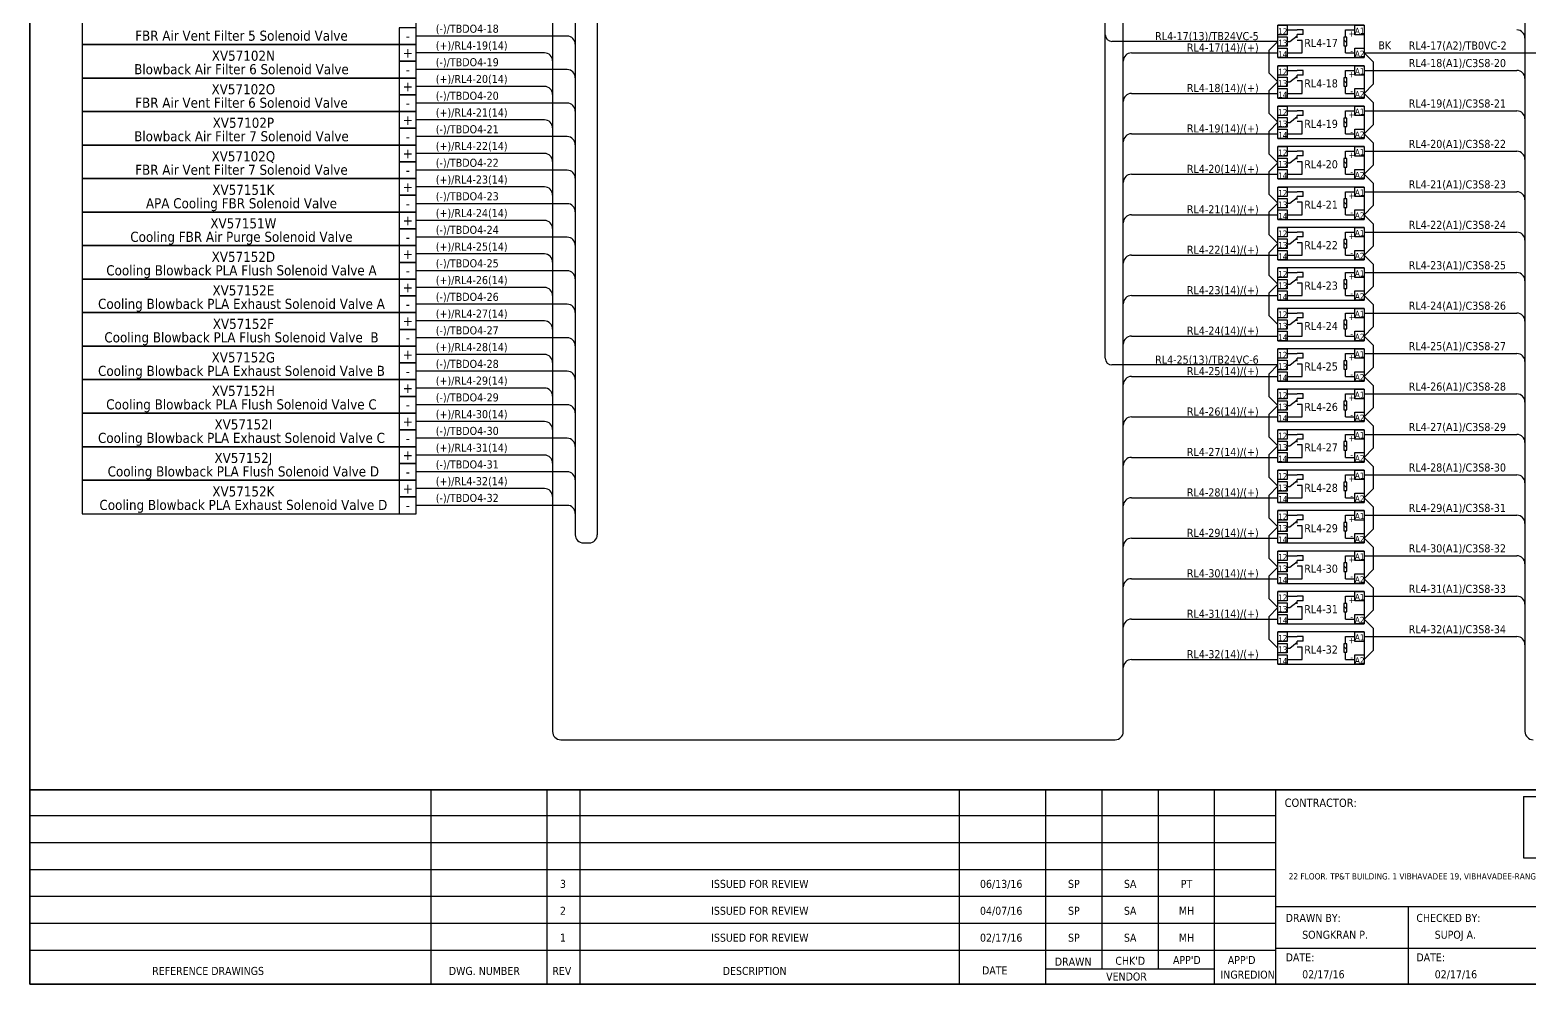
# Model space of a CAD drawing. Header units: millimetres. Extents: x 0 to 1792788, y -13 to 262234.
# Drawn here: x 1243347 to 1299848, y -13 to 35938 of the extents above; entities that cross this region are included whole.
import ezdxf
from ezdxf.enums import TextEntityAlignment as Align

# ---------------------------------------------------------------- set-up
doc = ezdxf.new("R2010")
doc.units = ezdxf.units.MM
for name, color, linetype, lineweight in [('GT_1', 9, 'Continuous', 25), ('HELPPOINT', 7, 'Continuous', 25), ('MEMBER', 7, 'Continuous', 25), ('power', 7, 'Continuous', 25)]:
    doc.layers.add(name, color=color, linetype=linetype, lineweight=lineweight)
doc.styles.add('Tahoma', font='')
doc.styles.get('Tahoma').set_extended_font_data('Tahoma')

# ---------------------------------------------------------------- blocks, each defined once
blk = doc.blocks.new('TPA')
at = {"ltscale": 25.4}
for p, q in [((14356728, 12757470), (14356728, 12754838)), ((14356728, 12757470), (14367258, 12757470)), ((14356728, 12754838), (14367258, 12754838))]:
    blk.add_line(p, q, dxfattribs=at)
at = {"layer": 'GT_1', "color": 4, "ltscale": 25.4}
for p, q in [((14309938, 12749437), (14309938, 12757755)), ((14314900, 12749437), (14314900, 12757755)), ((14316319, 12749437), (14316319, 12757755)), ((14332560, 12749437), (14332560, 12757755)), ((14336263, 12749437), (14336263, 12757755)), ((14338674, 12750067), (14338674, 12757755)), ((14341086, 12750068), (14341086, 12757756)), ((14343490, 12749437), (14343490, 12757755)), ((14346116, 12749437), (14346116, 12757755)), ((14346116, 12756634), (14292753, 12756634)), ((14346116, 12755485), (14292753, 12755485)), ((14346116, 12754332), (14292753, 12754332)), ((14346116, 12753180), (14292753, 12753180)), ((14368833, 12752737), (14346116, 12752737)), ((14351795, 12749437), (14351795, 12752737)), ((14346116, 12752028), (14292753, 12752028)), ((14346114, 12750875), (14292753, 12750875)), ((14368833, 12750964), (14346116, 12750964)), ((14343490, 12750067), (14336263, 12750067))]:
    blk.add_line(p, q, dxfattribs=at)
at = {"layer": 'HELPPOINT', "color": 4, "lineweight": 35, "ltscale": 25.4}
for p, q in [((14292753, 12749437), (14292753, 12827491)), ((14292753, 12749437), (14292753, 12827491)), ((14405128, 12749437), (14292753, 12749437)), ((14405128, 12749437), (14292753, 12749437))]:
    blk.add_line(p, q, dxfattribs=at)
at = {"layer": 'MEMBER', "color": 4, "lineweight": 35, "ltscale": 25.4}
blk.add_line((14292753, 12757755), (14405128, 12757755), dxfattribs=at)
blk.add_line((14292753, 12757755), (14405128, 12757755), dxfattribs=at)
at = {"color": 4, "insert": (14367280, 12754629), "char_height": 268.15, "attachment_point": 3, "style": 'Tahoma'}
blk.add_mtext('ROCKWELL AUTOMATION THAI CO.,LTD.\\P22 FLOOR. TP&T BUILDING. 1 VIBHAVADEE 19, VIBHAVADEE-RANGSIT RD. CHATUCHAK, CHATUCHAK, BANGKOK 10900 THAILAND\\PTEL +66 (0) 2936-1500 FAX +66 (0) 2936-1511', dxfattribs=at)
at = {"layer": 'MEMBER', "color": 4, "style": 'Tahoma'}
for s, height, p in [('CONTRACTOR:', 356.48, (14346493, 12757021)), ('DRAWN BY:', 342.8, (14346536, 12752097)), ('CHECKED BY:', 342.77, (14352135, 12752097)), ('SONGKRAN P.', 342.77, (14347243, 12751377)), ('SUPOJ A.', 342.8, (14352921, 12751377)), ("APP'D", 342.8, (14341710, 12750294)), ("APP'D", 342.8, (14344056, 12750294)), ('DATE:', 342.8, (14346536, 12750407)), ('DATE:', 342.8, (14352135, 12750407)), ('REFERENCE DRAWINGS', 342.77, (14297988, 12749826)), ('DWG. NUMBER', 342.77, (14310694, 12749826)), ('REV', 342.8, (14315126, 12749826)), ('DESCRIPTION', 342.77, (14322425, 12749826)), ('DATE', 342.8, (14333532, 12749847)), ('DRAWN', 342.8, (14336649, 12750224)), ("CHK'D", 342.8, (14339241, 12750260)), ('INGREDION', 342.8, (14343744, 12749668)), ('02/17/16', 342.8, (14347243, 12749683)), ('02/17/16', 342.8, (14352921, 12749683)), ('VENDOR', 342.8, (14338846, 12749586))]:
    blk.add_text(s, height=height, dxfattribs=at).set_placement(p)
for s, height, p in [('3', 343, (14315582, 12753726)), ('ISSUED FOR REVIEW', 342.77, (14324013, 12753726)), ('06/13/16', 342.8, (14334352, 12753726)), ('SP', 342.8, (14337466, 12753726)), ('SA', 342.8, (14339877, 12753726)), ('PT', 342.8, (14342288, 12753726)), ('2', 343, (14315582, 12752574)), ('ISSUED FOR REVIEW', 342.77, (14324013, 12752574)), ('04/07/16', 342.8, (14334352, 12752574)), ('SP', 342.8, (14337466, 12752574)), ('SA', 342.8, (14339877, 12752574)), ('MH', 342.8, (14342288, 12752574)), ('1', 343, (14315582, 12751421)), ('ISSUED FOR REVIEW', 342.77, (14324013, 12751421)), ('02/17/16', 342.8, (14334352, 12751421)), ('SP', 342.8, (14337466, 12751421)), ('SA', 342.8, (14339877, 12751421)), ('MH', 342.8, (14342288, 12751421))]:
    blk.add_text(s, height=height, dxfattribs=at).set_placement(p, align=Align.MIDDLE_CENTER)
blk = doc.blocks.new('700RL')
at = {"color": 1, "ltscale": 25.4}
for p, q in [((15889446, 12491261), (15889446, 12492481)), ((15889446, 12492126), (15889446, 12492481)), ((15889446, 12492481), (15889797, 12492481)), ((15892698, 12492481), (15889446, 12492481)), ((15889446, 12491261), (15889446, 12492481)), ((15889797, 12492481), (15889797, 12492126)), ((15892347, 12492126), (15892347, 12492481)), ((15892347, 12492481), (15892698, 12492481)), ((15892698, 12492481), (15892698, 12492126)), ((15892698, 12492481), (15892698, 12491261)), ((15889797, 12492126), (15889446, 12492126)), ((15889446, 12491694), (15889446, 12492049)), ((15889446, 12492049), (15889797, 12492049)), ((15889797, 12492304), (15890173, 12492304)), ((15889797, 12492049), (15889797, 12491694)), ((15889797, 12491871), (15889900, 12491871)), ((15889900, 12491871), (15890173, 12492089)), ((15890399, 12492304), (15890173, 12492304)), ((15890399, 12492129), (15890173, 12492129)), ((15890173, 12492013), (15890173, 12492129)), ((15890363, 12491906), (15890173, 12491906)), ((15890363, 12491439), (15890363, 12491906)), ((15890399, 12492129), (15890399, 12492304)), ((15891926, 12491929), (15892042, 12491814)), ((15891998, 12492304), (15892347, 12492304)), ((15891998, 12492031), (15891998, 12492304)), ((15892698, 12492126), (15892347, 12492126)), ((15889797, 12491694), (15889446, 12491694)), ((15889446, 12491261), (15889446, 12491617)), ((15889446, 12491617), (15889797, 12491617)), ((15889797, 12491261), (15889446, 12491261)), ((15889446, 12491261), (15892698, 12491261)), ((15889797, 12491617), (15889797, 12491261)), ((15889797, 12491439), (15890363, 12491439)), ((15891998, 12491439), (15891998, 12491712)), ((15891998, 12491439), (15892347, 12491439)), ((15892347, 12491261), (15892347, 12491617)), ((15892347, 12491617), (15892698, 12491617)), ((15892698, 12491261), (15892347, 12491261)), ((15892698, 12491617), (15892698, 12491261))]:
    blk.add_line(p, q, dxfattribs=at)
blk.add_lwpolyline([(15891926, 12491712), (15892042, 12491712), (15892042, 12492031), (15891926, 12492031)], close=True, dxfattribs=at)
at = {"color": 1, "style": 'Tahoma'}
for s, height, p in [('A1', 231.6, (15892527, 12492274)), ('12', 231.6, (15889626, 12492251)), ('13', 231.6, (15889626, 12491819)), ('+', 232, (15892226, 12492165)), ('+', 232, (15892226, 12492165)), ('14', 231.6, (15889626, 12491386)), ('-', 232, (15892226, 12491526)), ('A2', 231.6, (15892527, 12491410))]:
    blk.add_text(s, height=height, dxfattribs=at).set_placement(p, align=Align.MIDDLE_CENTER)

msp = doc.modelspace()

# ---------------------------------------------------------------- linework, layer by layer
at = {"color": 1, "ltscale": 25.4}
for p, q in [((1283875, 23568), (1283875, 61692)), ((1290384, 35506), (1284129, 35506)), ((1290384, 35506), (1290044, 35165)), ((1290044, 35165), (1290044, 34322)), ((1290384, 33982), (1290044, 34322)), ((1290384, 33982), (1290044, 33641)), ((1290044, 33641), (1290044, 32798)), ((1290384, 32458), (1290044, 32798)), ((1290384, 32458), (1290044, 32117)), ((1290044, 32117), (1290044, 31274)), ((1290384, 30934), (1290044, 31274)), ((1290384, 30934), (1290044, 30593)), ((1290044, 30593), (1290044, 29750)), ((1290384, 29410), (1290044, 29750)), ((1290384, 29410), (1290044, 29069)), ((1290044, 29069), (1290044, 28226)), ((1290384, 27886), (1290044, 28226)), ((1290384, 27886), (1290044, 27545)), ((1290044, 27545), (1290044, 26702)), ((1290384, 26362), (1290044, 26702)), ((1290384, 26362), (1290044, 26021)), ((1290044, 26021), (1290044, 25178)), ((1290384, 24838), (1290044, 25178)), ((1290384, 23314), (1284129, 23314)), ((1290384, 23314), (1290044, 22973)), ((1290044, 22973), (1290044, 22130)), ((1290384, 21790), (1290044, 22130)), ((1290384, 21790), (1290044, 21449)), ((1290044, 21449), (1290044, 20606)), ((1290384, 20266), (1290044, 20606)), ((1290384, 20266), (1290044, 19925)), ((1290044, 19925), (1290044, 19082)), ((1290384, 18742), (1290044, 19082)), ((1290384, 18742), (1290044, 18401)), ((1290044, 18401), (1290044, 17558)), ((1290384, 17218), (1290044, 17558)), ((1290384, 17218), (1290044, 16877)), ((1290044, 16877), (1290044, 16034)), ((1290384, 15694), (1290044, 16034)), ((1290384, 15694), (1290044, 15353)), ((1290044, 15353), (1290044, 14510)), ((1290384, 14170), (1290044, 14510)), ((1290384, 14170), (1290044, 13829)), ((1290044, 13829), (1290044, 12986)), ((1290384, 12646), (1290044, 12986))]:
    msp.add_line(p, q, dxfattribs=at)
at = {"color": 4, "ltscale": 25.4}
for p, q in [((1299696, 60017), (1299696, 9499)), ((1284557, 9499), (1284557, 59152)), ((1263045, 57504), (1263045, 9499)), ((1262740, 35075), (1257897, 35075)), ((1284862, 35073), (1290384, 35073)), ((1293636, 34414), (1299391, 34414)), ((1262740, 33812), (1257897, 33812)), ((1284862, 33549), (1290384, 33549)), ((1293636, 32890), (1299391, 32890)), ((1262740, 32549), (1257897, 32549)), ((1284862, 32025), (1290384, 32025)), ((1262740, 31287), (1257897, 31287)), ((1293636, 31366), (1299391, 31366)), ((1262740, 30024), (1257897, 30024)), ((1284862, 30501), (1290384, 30501)), ((1293636, 29842), (1299391, 29842)), ((1284862, 28977), (1290384, 28977)), ((1262740, 28761), (1257897, 28761)), ((1293636, 28318), (1299391, 28318)), ((1262740, 27498), (1257897, 27498)), ((1284862, 27453), (1290384, 27453)), ((1293636, 26794), (1299391, 26794)), ((1262740, 26235), (1257897, 26235)), ((1284862, 25929), (1290384, 25929)), ((1262740, 24972), (1257897, 24972)), ((1293636, 25270), (1299391, 25270)), ((1284862, 24405), (1290384, 24405)), ((1293636, 23746), (1299391, 23746)), ((1262740, 23709), (1257897, 23709)), ((1284862, 22881), (1290384, 22881)), ((1262740, 22446), (1257897, 22446)), ((1293636, 22222), (1299391, 22222)), ((1262740, 21183), (1257897, 21183)), ((1284862, 21357), (1290384, 21357)), ((1293636, 20698), (1299391, 20698)), ((1262740, 19920), (1257897, 19920)), ((1284862, 19833), (1290384, 19833)), ((1262740, 18657), (1257897, 18657)), ((1293636, 19174), (1299391, 19174)), ((1284862, 18309), (1290384, 18309)), ((1293636, 17650), (1299391, 17650)), ((1284862, 16785), (1290384, 16785)), ((1293636, 16126), (1299391, 16126)), ((1284862, 15261), (1290384, 15261)), ((1293636, 14602), (1299391, 14602)), ((1284862, 13737), (1290384, 13737)), ((1293636, 13078), (1299391, 13078)), ((1284862, 12213), (1290384, 12213)), ((1263350, 9194), (1284252, 9194))]:
    msp.add_line(p, q, dxfattribs=at)
at = {"color": 7, "ltscale": 25.4}
for p, q in [((1263900, 56873), (1263900, 16916)), ((1264731, 56873), (1264731, 16916)), ((1263596, 35707), (1257897, 35707)), ((1293636, 35073), (1293977, 34733)), ((1293636, 35073), (1300558, 35073)), ((1293977, 34733), (1293977, 33890)), ((1263596, 34444), (1257897, 34444)), ((1293636, 33549), (1293977, 33890)), ((1293636, 33549), (1293977, 33209)), ((1263596, 33181), (1257897, 33181)), ((1293977, 33209), (1293977, 32366)), ((1293636, 32025), (1293977, 32366)), ((1263596, 31918), (1257897, 31918)), ((1293636, 32025), (1293977, 31685)), ((1293977, 31685), (1293977, 30842)), ((1263596, 30655), (1257897, 30655)), ((1293636, 30501), (1293977, 30842)), ((1293636, 30501), (1293977, 30161)), ((1293977, 30161), (1293977, 29318)), ((1263596, 29392), (1257897, 29392)), ((1293636, 28977), (1293977, 29318)), ((1293636, 28977), (1293977, 28637)), ((1293977, 28637), (1293977, 27794)), ((1263596, 28129), (1257897, 28129)), ((1293636, 27453), (1293977, 27794)), ((1293636, 27453), (1293977, 27113)), ((1263596, 26866), (1257897, 26866)), ((1293977, 27113), (1293977, 26270)), ((1293636, 25929), (1293977, 26270)), ((1263596, 25603), (1257897, 25603)), ((1293636, 25929), (1293977, 25589)), ((1293977, 25589), (1293977, 24746)), ((1263596, 24340), (1257897, 24340)), ((1293636, 24405), (1293977, 24746)), ((1293636, 24405), (1293977, 24065)), ((1293977, 24065), (1293977, 23222)), ((1293636, 22881), (1293977, 23222)), ((1263596, 23077), (1257897, 23077)), ((1293636, 22881), (1293977, 22541)), ((1293977, 22541), (1293977, 21698)), ((1263596, 21814), (1257897, 21814)), ((1293636, 21357), (1293977, 21698)), ((1293636, 21357), (1293977, 21017)), ((1293977, 21017), (1293977, 20174)), ((1263596, 20551), (1257897, 20551)), ((1293636, 19833), (1293977, 20174)), ((1293636, 19833), (1293977, 19493)), ((1263596, 19288), (1257897, 19288)), ((1293977, 19493), (1293977, 18650)), ((1293636, 18309), (1293977, 18650)), ((1293636, 18309), (1293977, 17969)), ((1263596, 18025), (1257897, 18025)), ((1293977, 17969), (1293977, 17126)), ((1293636, 16785), (1293977, 17126)), ((1264205, 16611), (1264426, 16611)), ((1293636, 16785), (1293977, 16445)), ((1293977, 16445), (1293977, 15602)), ((1293636, 15261), (1293977, 15602)), ((1293636, 15261), (1293977, 14921)), ((1293977, 14921), (1293977, 14078)), ((1293636, 13737), (1293977, 14078)), ((1293636, 13737), (1293977, 13397)), ((1293977, 13397), (1293977, 12554)), ((1293636, 12213), (1293977, 12554))]:
    msp.add_line(p, q, dxfattribs=at)
at = {"color": 2, "ltscale": 25.4}
for points in [[(1245316, 35391), (1257897, 35391), (1257897, 36654), (1245316, 36654)], [(1245316, 34128), (1257897, 34128), (1257897, 35391), (1245316, 35391)], [(1245316, 32865), (1257897, 32865), (1257897, 34128), (1245316, 34128)], [(1245316, 31602), (1257897, 31602), (1257897, 32865), (1245316, 32865)], [(1245316, 30339), (1257897, 30339), (1257897, 31602), (1245316, 31602)], [(1245316, 29076), (1257897, 29076), (1257897, 30339), (1245316, 30339)], [(1245316, 27813), (1257897, 27813), (1257897, 29076), (1245316, 29076)], [(1245316, 26550), (1257897, 26550), (1257897, 27813), (1245316, 27813)], [(1245316, 25287), (1257897, 25287), (1257897, 26550), (1245316, 26550)], [(1245316, 24024), (1257897, 24024), (1257897, 25287), (1245316, 25287)], [(1245316, 22761), (1257897, 22761), (1257897, 24024), (1245316, 24024)], [(1245316, 21498), (1257897, 21498), (1257897, 22761), (1245316, 22761)], [(1245316, 20235), (1257897, 20235), (1257897, 21498), (1245316, 21498)], [(1245316, 18972), (1257897, 18972), (1257897, 20235), (1245316, 20235)], [(1245316, 17709), (1257897, 17709), (1257897, 18972), (1245316, 18972)]]:
    msp.add_lwpolyline(points, close=True, dxfattribs=at)
at = {"color": 7, "ltscale": 25.4}
for points in [[(1257266, 35391), (1257897, 35391), (1257897, 36023), (1257266, 36023)], [(1257266, 34128), (1257897, 34128), (1257897, 34760), (1257266, 34760)], [(1257266, 32865), (1257897, 32865), (1257897, 33497), (1257266, 33497)], [(1257266, 31602), (1257897, 31602), (1257897, 32234), (1257266, 32234)], [(1257266, 30339), (1257897, 30339), (1257897, 30971), (1257266, 30971)], [(1257266, 29076), (1257897, 29076), (1257897, 29708), (1257266, 29708)], [(1257266, 27813), (1257897, 27813), (1257897, 28445), (1257266, 28445)], [(1257266, 26550), (1257897, 26550), (1257897, 27182), (1257266, 27182)], [(1257266, 25287), (1257897, 25287), (1257897, 25919), (1257266, 25919)], [(1257266, 24024), (1257897, 24024), (1257897, 24656), (1257266, 24656)], [(1257266, 22761), (1257897, 22761), (1257897, 23393), (1257266, 23393)], [(1257266, 21498), (1257897, 21498), (1257897, 22130), (1257266, 22130)], [(1257266, 20235), (1257897, 20235), (1257897, 20867), (1257266, 20867)], [(1257266, 18972), (1257897, 18972), (1257897, 19604), (1257266, 19604)], [(1257266, 17709), (1257897, 17709), (1257897, 18341), (1257266, 18341)]]:
    msp.add_lwpolyline(points, close=True, dxfattribs=at)
at = {"color": 1, "ltscale": 25.4}
for points in [[(1257266, 34760), (1257897, 34760), (1257897, 35391), (1257266, 35391)], [(1257266, 33497), (1257897, 33497), (1257897, 34128), (1257266, 34128)], [(1257266, 32234), (1257897, 32234), (1257897, 32865), (1257266, 32865)], [(1257266, 30971), (1257897, 30971), (1257897, 31602), (1257266, 31602)], [(1257266, 29708), (1257897, 29708), (1257897, 30339), (1257266, 30339)], [(1257266, 28445), (1257897, 28445), (1257897, 29076), (1257266, 29076)], [(1257266, 27182), (1257897, 27182), (1257897, 27813), (1257266, 27813)], [(1257266, 25919), (1257897, 25919), (1257897, 26550), (1257266, 26550)], [(1257266, 24656), (1257897, 24656), (1257897, 25287), (1257266, 25287)], [(1257266, 23393), (1257897, 23393), (1257897, 24024), (1257266, 24024)], [(1257266, 22130), (1257897, 22130), (1257897, 22761), (1257266, 22761)], [(1257266, 20867), (1257897, 20867), (1257897, 21498), (1257266, 21498)], [(1257266, 19604), (1257897, 19604), (1257897, 20235), (1257266, 20235)], [(1257266, 18341), (1257897, 18341), (1257897, 18972), (1257266, 18972)]]:
    msp.add_lwpolyline(points, close=True, dxfattribs=at)
at = {"color": 7, "ltscale": 25.4}
for centre, start, end in [((1263596, 35402), 0, 90), ((1263596, 34139), 0, 90), ((1263596, 32876), 0, 90), ((1263596, 31613), 0, 90), ((1263596, 30350), 0, 90), ((1263596, 29087), 0, 90), ((1263596, 27824), 0, 90), ((1263596, 26561), 0, 90), ((1263596, 25298), 0, 90), ((1263596, 24035), 0, 90), ((1263596, 22772), 0, 90), ((1263596, 21509), 0, 90), ((1263596, 20246), 0, 90), ((1263596, 18983), 0, 90), ((1263596, 17720), 0, 90), ((1264205, 16916), 180, 270), ((1264426, 16916), 270, 0)]:
    msp.add_arc(centre, 305, start, end, dxfattribs=at)
at = {"color": 1, "ltscale": 25.4}
for centre in [(1284129, 35760), (1284129, 23568)]:
    msp.add_arc(centre, 254, 180, 270, dxfattribs=at)
at = {"color": 4, "ltscale": 25.4}
for centre, start, end in [((1299391, 35633), 0, 90), ((1262740, 34771), 0, 90), ((1284862, 34768), 90, 180), ((1299391, 34109), 0, 90), ((1262740, 33508), 0, 90), ((1284862, 33244), 90, 180), ((1299391, 32585), 0, 90), ((1262740, 32245), 0, 90), ((1284862, 31720), 90, 180), ((1262740, 30982), 0, 90), ((1299391, 31061), 0, 90), ((1262740, 29719), 0, 90), ((1284862, 30196), 90, 180), ((1299391, 29537), 0, 90), ((1284862, 28672), 90, 180), ((1262740, 28456), 0, 90), ((1299391, 28013), 0, 90), ((1262740, 27193), 0, 90), ((1284862, 27148), 90, 180), ((1299391, 26489), 0, 90), ((1262740, 25930), 0, 90), ((1284862, 25624), 90, 180), ((1262740, 24667), 0, 90), ((1299391, 24965), 0, 90), ((1284862, 24100), 90, 180), ((1299391, 23441), 0, 90), ((1262740, 23404), 0, 90), ((1284862, 22576), 90, 180), ((1262740, 22141), 0, 90), ((1299391, 21917), 0, 90), ((1262740, 20878), 0, 90), ((1284862, 21052), 90, 180), ((1299391, 20393), 0, 90), ((1262740, 19615), 0, 90), ((1284862, 19528), 90, 180), ((1262740, 18352), 0, 90), ((1299391, 18869), 0, 90), ((1284862, 18004), 90, 180), ((1299391, 17345), 0, 90), ((1284862, 16480), 90, 180), ((1299391, 15821), 0, 90), ((1284862, 14956), 90, 180), ((1299391, 14297), 0, 90), ((1284862, 13432), 90, 180), ((1299391, 12773), 0, 90), ((1284862, 11908), 90, 180), ((1263350, 9499), 180, 270), ((1284252, 9499), 270, 0), ((1300001, 9499), 180, 270)]:
    msp.add_arc(centre, 305, start, end, dxfattribs=at)

# ---------------------------------------------------------------- block references
at = {"xscale": 0.8800000000046566, "yscale": 0.8800000000046566, "zscale": 0.8800000000046566}
msp.add_blockref('TPA', (-11334276, -11219518), dxfattribs=at)
for p in [(-14599061, -12456366), (-14599061, -12457890), (-14599061, -12459414), (-14599061, -12460938), (-14599061, -12462462), (-14599061, -12463986), (-14599061, -12465510), (-14599061, -12467034), (-14599061, -12468558), (-14599061, -12470082), (-14599061, -12471606), (-14599061, -12473130), (-14599061, -12474654), (-14599061, -12476178), (-14599061, -12477702), (-14599061, -12479226)]:
    msp.add_blockref('700RL', p)

# ---------------------------------------------------------------- texts
at = {"color": 4, "style": 'Tahoma'}
for s, p in [('FBR Air Vent Filter 5 Solenoid Valve ', (1251390, 35723)), ('XV57102N', (1251390, 34968)), ('Blowback Air Filter 6 Solenoid Valve ', (1251390, 34460)), ('XV57102O', (1251390, 33705)), ('FBR Air Vent Filter 6 Solenoid Valve ', (1251390, 33197)), ('XV57102P', (1251390, 32442)), ('Blowback Air Filter 7 Solenoid Valve ', (1251390, 31934)), ('XV57102Q', (1251390, 31179)), ('FBR Air Vent Filter 7 Solenoid Valve ', (1251390, 30671)), ('XV57151K', (1251390, 29916)), ('APA Cooling FBR Solenoid Valve ', (1251390, 29408)), ('XV57151W', (1251390, 28653)), ('Cooling FBR Air Purge Solenoid Valve ', (1251390, 28145)), ('XV57152D', (1251390, 27390)), ('Cooling Blowback PLA Flush Solenoid Valve A ', (1251390, 26882)), ('XV57152E', (1251390, 26127)), ('Cooling Blowback PLA Exhaust Solenoid Valve A ', (1251390, 25619)), ('XV57152F', (1251390, 24864)), ('Cooling Blowback PLA Flush Solenoid Valve  B ', (1251390, 24356)), ('XV57152G', (1251390, 23601)), ('Cooling Blowback PLA Exhaust Solenoid Valve B ', (1251390, 23093)), ('Cooling Blowback PLA Flush Solenoid Valve C ', (1251390, 21830)), ('XV57152H', (1251390, 22338)), ('XV57152I', (1251390, 21075)), ('Cooling Blowback PLA Exhaust Solenoid Valve C ', (1251390, 20567)), ('XV57152J', (1251390, 19812)), ('Cooling Blowback PLA Flush Solenoid Valve D', (1251390, 19304)), ('XV57152K', (1251390, 18549)), ('Cooling Blowback PLA Exhaust Solenoid Valve D', (1251390, 18041))]:
    msp.add_text(s, height=381, dxfattribs=at).set_placement(p, align=Align.MIDDLE_CENTER)
at = {"color": 7, "style": 'Tahoma'}
for s, p in [('(-)/TBDO4-18', (1258642, 35834)), ('BK', (1294168, 35207)), ('RL4-17(A2)/TB0VC-2', (1295313, 35200)), ('(-)/TBDO4-19', (1258642, 34571)), ('(-)/TBDO4-20', (1258642, 33308)), ('(-)/TBDO4-21', (1258642, 32045)), ('(-)/TBDO4-22', (1258642, 30782)), ('(-)/TBDO4-23', (1258642, 29519)), ('(-)/TBDO4-24', (1258642, 28256)), ('(-)/TBDO4-25', (1258642, 26993)), ('(-)/TBDO4-26', (1258642, 25730)), ('(-)/TBDO4-27', (1258642, 24467)), ('(-)/TBDO4-28', (1258642, 23204)), ('(-)/TBDO4-29', (1258642, 21941)), ('(-)/TBDO4-30', (1258642, 20678)), ('(-)/TBDO4-31', (1258642, 19415)), ('(-)/TBDO4-32', (1258642, 18152))]:
    msp.add_text(s, height=304.8, dxfattribs=at).set_placement(p)
at = {"color": 1, "style": 'Tahoma'}
for s, p in [('RL4-17(13)/TB24VC-5', (1289660, 35556)), ('RL4-25(13)/TB24VC-6', (1289660, 23364))]:
    msp.add_text(s, height=304.8, dxfattribs=at).set_placement(p, align=Align.RIGHT)
at = {"color": 7, "style": 'Tahoma'}
for s, p in [('RL4-17', (1292010, 35450)), ('RL4-18', (1292010, 33926)), ('RL4-19', (1292010, 32402)), ('RL4-20', (1292010, 30878)), ('RL4-21', (1292010, 29354)), ('RL4-22', (1292010, 27830)), ('RL4-23', (1292010, 26306)), ('RL4-24', (1292010, 24782)), ('RL4-25', (1292010, 23258)), ('RL4-26', (1292010, 21734)), ('RL4-27', (1292010, 20210)), ('RL4-28', (1292010, 18686)), ('RL4-29', (1292010, 17162)), ('RL4-30', (1292010, 15638)), ('RL4-31', (1292010, 14114)), ('RL4-32', (1292010, 12590))]:
    msp.add_text(s, height=304.8, dxfattribs=at).set_placement(p, align=Align.MIDDLE_CENTER)
at = {"color": 4, "style": 'Tahoma'}
for s, p in [('(+)/RL4-19(14)', (1258642, 35202)), ('RL4-18(A1)/C3S8-20', (1295313, 34540)), ('(+)/RL4-20(14)', (1258642, 33939)), ('(+)/RL4-21(14)', (1258642, 32676)), ('RL4-19(A1)/C3S8-21', (1295313, 33016)), ('(+)/RL4-22(14)', (1258642, 31413)), ('RL4-20(A1)/C3S8-22', (1295313, 31492)), ('(+)/RL4-23(14)', (1258642, 30150)), ('RL4-21(A1)/C3S8-23', (1295313, 29968)), ('(+)/RL4-24(14)', (1258642, 28887)), ('RL4-22(A1)/C3S8-24', (1295313, 28444)), ('(+)/RL4-25(14)', (1258642, 27624)), ('RL4-23(A1)/C3S8-25', (1295313, 26920)), ('(+)/RL4-26(14)', (1258642, 26361)), ('RL4-24(A1)/C3S8-26', (1295313, 25396)), ('(+)/RL4-27(14)', (1258642, 25098)), ('(+)/RL4-28(14)', (1258642, 23835)), ('RL4-25(A1)/C3S8-27', (1295313, 23872)), ('(+)/RL4-29(14)', (1258642, 22572)), ('RL4-26(A1)/C3S8-28', (1295313, 22348)), ('(+)/RL4-30(14)', (1258642, 21309)), ('RL4-27(A1)/C3S8-29', (1295313, 20824)), ('(+)/RL4-31(14)', (1258642, 20046)), ('RL4-28(A1)/C3S8-30', (1295313, 19300)), ('(+)/RL4-32(14)', (1258642, 18783)), ('RL4-29(A1)/C3S8-31', (1295313, 17776)), ('RL4-30(A1)/C3S8-32', (1295313, 16252)), ('RL4-31(A1)/C3S8-33', (1295313, 14728)), ('RL4-32(A1)/C3S8-34', (1295313, 13204))]:
    msp.add_text(s, height=304.8, dxfattribs=at).set_placement(p)
for s, p in [('RL4-17(14)/(+)', (1289660, 35124)), ('RL4-18(14)/(+)', (1289660, 33600)), ('RL4-19(14)/(+)', (1289660, 32076)), ('RL4-20(14)/(+)', (1289660, 30552)), ('RL4-21(14)/(+)', (1289660, 29028)), ('RL4-22(14)/(+)', (1289660, 27504)), ('RL4-23(14)/(+)', (1289660, 25980)), ('RL4-24(14)/(+)', (1289660, 24456)), ('RL4-25(14)/(+)', (1289660, 22932)), ('RL4-26(14)/(+)', (1289660, 21408)), ('RL4-27(14)/(+)', (1289660, 19884)), ('RL4-28(14)/(+)', (1289660, 18360)), ('RL4-29(14)/(+)', (1289660, 16836)), ('RL4-30(14)/(+)', (1289660, 15312)), ('RL4-31(14)/(+)', (1289660, 13788)), ('RL4-32(14)/(+)', (1289660, 12264))]:
    msp.add_text(s, height=304.8, dxfattribs=at).set_placement(p, align=Align.RIGHT)
at = {"layer": 'power', "color": 7, "style": 'Tahoma'}
for p in [(1257588, 35712), (1257588, 34449), (1257588, 33186), (1257588, 31923), (1257588, 30660), (1257588, 29397), (1257588, 28134), (1257588, 26871), (1257588, 25608), (1257588, 24345), (1257588, 23082), (1257588, 21819), (1257588, 20556), (1257588, 19293), (1257588, 18030)]:
    msp.add_text('-', height=381, dxfattribs=at).set_placement(p, align=Align.MIDDLE_CENTER)
at = {"layer": 'power', "color": 1, "style": 'Tahoma'}
for p in [(1257588, 35079), (1257588, 33816), (1257588, 32553), (1257588, 31290), (1257588, 30027), (1257588, 28765), (1257588, 27502), (1257588, 26239), (1257588, 24976), (1257588, 23713), (1257588, 22450), (1257588, 21187), (1257588, 19924), (1257588, 18661)]:
    msp.add_text('+', height=381, dxfattribs=at).set_placement(p, align=Align.MIDDLE_CENTER)

doc.saveas('drawing.dxf')
